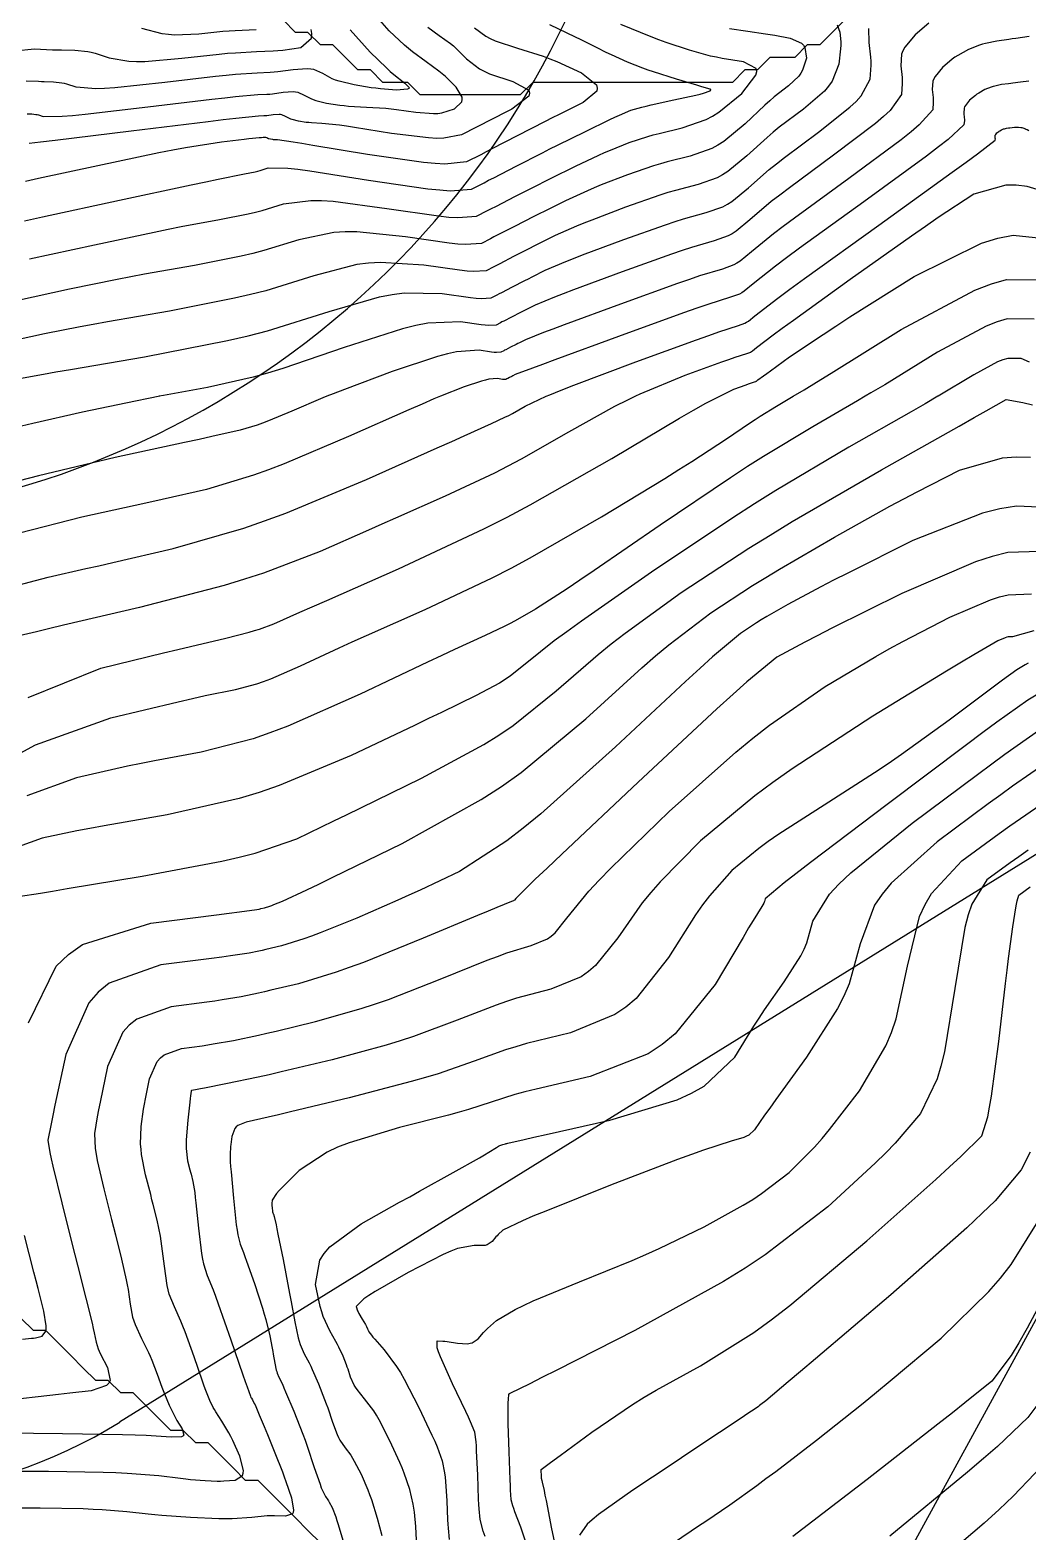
# Model space of a CAD drawing. Header units: metres. Extents: x 837117 to 838479, y 1189012 to 1191015.
# Drawn here: x 838101.6 to 838181.6, y 1189909.1 to 1190029.3 of the extents above; entities that cross this region are included whole.
import ezdxf

# ---------------------------------------------------------------- set-up
doc = ezdxf.new("R2010")
doc.units = ezdxf.units.M
doc.header["$LTSCALE"] = 0.3
for name, color, linetype in [('CORREDORVIA', 70, 'Continuous'), ('COTAS 10', 1, 'Continuous'), ('COTAS INT', 252, 'Continuous'), ('DRENAJE', 5, 'Continuous'), ('VIA1', 50, 'Continuous'), ('VIA2', 121, 'Continuous')]:
    doc.layers.add(name, color=color, linetype=linetype)

msp = doc.modelspace()

# ---------------------------------------------------------------- linework, layer by layer
at = {"layer": 'CORREDORVIA'}
msp.add_lwpolyline([(837910.68, 1191000.96), (838157.03, 1190996.19), (838237.17, 1190821.34), (838237, 1190602.88), (838240.03, 1190437.2), (838223.54, 1190366.27), (838212.2, 1190288.92), (838221.4, 1189997.88), (837954.54, 1189509.17), (837751.16, 1189231.38), (837593.19, 1189234.4), (837744.49, 1189686.61), (837750.28, 1189933.97), (837723.62, 1190051.52), (837726.09, 1190134.48), (837885.38, 1190229.43), (837983.18, 1190344.12), (837817.55, 1190502.19), (837798.03, 1190660.17), (837963.57, 1190795.98)], close=True, dxfattribs=at)
at = {"layer": 'COTAS 10'}
for points in [[(838127.28, 1190029.34), (838128.88, 1190027.55), (838130.18, 1190026.3), (838130.49, 1190026.01), (838130.79, 1190025.76), (838131.67, 1190025.09), (838132.03, 1190024.71), (838131.99, 1190024.64), (838131.88, 1190024.59), (838131, 1190024.53), (838129.7, 1190024.62), (838129.33, 1190024.67), (838128.96, 1190024.71), (838127.61, 1190024.94), (838126.4, 1190025.24), (838126.11, 1190025.33), (838125.85, 1190025.43), (838125.1, 1190025.85), (838124.37, 1190026.17), (838124.12, 1190026.21), (838123.85, 1190026.24), (838122.72, 1190026.16), (838121.5, 1190025.99), (838121.19, 1190025.96), (838120.88, 1190025.93), (838119.84, 1190025.88), (838118.1, 1190025.76), (838117.36, 1190025.69), (838116.5, 1190025.6), (838112.45, 1190025.13), (838108.44, 1190024.71), (838107.6, 1190024.66), (838106.9, 1190024.63), (838105.33, 1190024.76), (838104.58, 1190025.01), (838104.39, 1190025.05), (838104.19, 1190025.09), (838103.51, 1190025.16), (838102.78, 1190025.18), (838102.55, 1190025.19), (838102.31, 1190025.2), (838101.34, 1190025.24)], [(838101.6, 1190011.01), (838106.81, 1190012.14), (838111.58, 1190013.15), (838112.71, 1190013.38), (838113.75, 1190013.59), (838116.81, 1190014.16), (838119.12, 1190014.61), (838119.69, 1190014.74), (838120.23, 1190014.88), (838121.94, 1190015.41), (838124.14, 1190015.69), (838124.98, 1190015.68), (838125.93, 1190015.62), (838130.22, 1190015.05), (838134.35, 1190014.45), (838135.19, 1190014.36), (838135.9, 1190014.31), (838137.39, 1190014.42), (838138.27, 1190014.87), (838138.59, 1190015.03), (838138.94, 1190015.21), (838140.51, 1190016.02), (838142.33, 1190016.95), (838142.85, 1190017.21), (838143.38, 1190017.48), (838145.32, 1190018.44), (838147.19, 1190019.32), (838147.66, 1190019.53), (838148.12, 1190019.72), (838149.62, 1190020.32), (838151.11, 1190020.81), (838151.56, 1190020.93), (838152.03, 1190021.06), (838153.86, 1190021.49), (838155.78, 1190022.16), (838156.3, 1190022.44), (838156.81, 1190022.76), (838158.65, 1190024.25), (838159.77, 1190025.72), (838159.84, 1190026.01), (838159.8, 1190026.26), (838158.78, 1190026.78), (838157.08, 1190027.05), (838156.61, 1190027.15), (838156.14, 1190027.25), (838154.45, 1190027.71), (838152.58, 1190028.33), (838152, 1190028.55), (838151.39, 1190028.78), (838148.97, 1190029.78)], [(838181.66, 1190028.81), (838180.58, 1190028.66), (838180.3, 1190028.62), (838180.02, 1190028.58), (838179.07, 1190028.45), (838178.17, 1190028.26), (838177.92, 1190028.19), (838177.67, 1190028.12), (838176.79, 1190027.77), (838175.94, 1190027.3), (838175.71, 1190027.15), (838175.49, 1190026.99), (838174.71, 1190026.33), (838174.12, 1190025.62), (838174.02, 1190025.43), (838173.94, 1190025.24), (838173.89, 1190024.57), (838173.97, 1190023.92), (838173.98, 1190023.74), (838173.98, 1190023.57), (838173.94, 1190022.95), (838172.86, 1190021.74), (838172.2, 1190021.19), (838171.4, 1190020.54), (838167.21, 1190017.44), (838162.86, 1190014.28), (838161.96, 1190013.6), (838161.18, 1190013.01), (838159.43, 1190011.57), (838158.52, 1190010.82), (838158.26, 1190010.66), (838158.01, 1190010.52), (838157.09, 1190010.19), (838155.27, 1190009.64), (838154.46, 1190009.36), (838153.5, 1190009.03), (838148.92, 1190007.38), (838144.42, 1190005.73), (838143.52, 1190005.39), (838142.77, 1190005.11), (838141.31, 1190004.52), (838140.83, 1190004.29), (838140.7, 1190004.22), (838140.57, 1190004.16), (838140.12, 1190003.93), (838139.74, 1190003.73), (838139.65, 1190003.69), (838139.58, 1190003.65), (838139.36, 1190003.54), (838138.99, 1190003.51), (838138.82, 1190003.52), (838138.61, 1190003.54), (838137.6, 1190003.69), (838135.79, 1190003.55), (838135.08, 1190003.39), (838134.28, 1190003.18), (838130.64, 1190001.98), (838126.83, 1190000.55), (838125.93, 1190000.2), (838125.42, 1190000), (838125.09, 1189999.87), (838122.61, 1189998.82), (838120.73, 1189998.03), (838120.27, 1189997.85), (838119.83, 1189997.69), (838118.46, 1189997.28), (838116.19, 1189996.77), (838115.19, 1189996.55), (838114.02, 1189996.3), (838108.46, 1189995.09), (838102.31, 1189993.64), (838100.77, 1189993.23)], [(838100.55, 1189971.26), (838102.09, 1189972.09), (838108.11, 1189974.26), (838113.5, 1189975.54), (838114.66, 1189975.8), (838115.67, 1189976.03), (838118.11, 1189976.53), (838119.81, 1189976.97), (838120.35, 1189977.16), (838120.93, 1189977.38), (838123.3, 1189978.42), (838126.41, 1189979.87), (838127.45, 1189980.34), (838128.58, 1189980.84), (838133.3, 1189982.93), (838138.66, 1189985.47), (838140.18, 1189986.25), (838141.71, 1189987.07), (838147.41, 1189990.34), (838152.47, 1189993.43), (838153.61, 1189994.14), (838154.64, 1189994.79), (838157.41, 1189996.6), (838159.26, 1189997.86), (838159.71, 1189998.15), (838160.13, 1189998.42), (838161.42, 1189999.2), (838162.76, 1190000), (838163.63, 1190000.52), (838164.63, 1190001.13), (838165.8, 1190001.85), (838171.42, 1190005.34), (838177.3, 1190008.5), (838178.64, 1190009.01), (838179.84, 1190009.36), (838183.12, 1190009.34)], [(838184.9, 1189991.01), (838180.64, 1189991.2), (838179.31, 1189990.98), (838177.91, 1189990.64), (838172.33, 1189988.44), (838167.14, 1189985.85), (838165.99, 1189985.27), (838164.97, 1189984.75), (838162.33, 1189983.34), (838160.64, 1189982.36), (838160.21, 1189982.1), (838159.81, 1189981.85), (838158.53, 1189981.01), (838156.3, 1189979.14), (838155.3, 1189978.24), (838154.13, 1189977.17), (838148.53, 1189971.94), (838142.55, 1189966.56), (838141.14, 1189965.41), (838139.84, 1189964.39), (838136.03, 1189961.94), (838132.88, 1189960.44), (838131.99, 1189960.04), (838131.1, 1189959.64), (838127.82, 1189958.22), (838124.87, 1189957.03), (838124.18, 1189956.77), (838123.56, 1189956.55), (838121.78, 1189956), (838120.54, 1189955.7), (838120.24, 1189955.63), (838119.97, 1189955.57), (838119.18, 1189955.41), (838117.71, 1189955.19), (838117.01, 1189955.09), (838116.18, 1189954.98), (838112.13, 1189954.46), (838107.99, 1189952.99), (838107.11, 1189952.28), (838106.34, 1189951.44), (838104.52, 1189947.3), (838103.64, 1189943.22), (838103.47, 1189942.4), (838103.33, 1189941.73), (838103.08, 1189940.44), (838103.22, 1189939.44), (838103.33, 1189938.94), (838103.46, 1189938.34), (838104.18, 1189935.41), (838105.03, 1189932.08), (838105.24, 1189931.24), (838105.45, 1189930.43), (838106.11, 1189927.78), (838106.61, 1189925.76), (838106.7, 1189925.34), (838106.78, 1189924.99), (838106.93, 1189924.25), (838107.09, 1189923.73), (838107.18, 1189923.53), (838107.28, 1189923.29), (838107.84, 1189922.22), (838108.05, 1189921.17), (838107.95, 1189920.96), (838107.77, 1189920.77), (838106.53, 1189920.36), (838104.84, 1189920.16), (838104.38, 1189920.11), (838103.92, 1189920.06), (838102.29, 1189919.87), (838100.89, 1189919.72)], [(838183.07, 1189976.58), (838181.54, 1189975.67), (838179.08, 1189973.9), (838177.96, 1189973.07), (838176.64, 1189972.09), (838170.28, 1189967.32), (838164.15, 1189962.67), (838162.98, 1189961.77), (838162.04, 1189961.03), (838160.53, 1189959.75), (838160.47, 1189959.54), (838160.45, 1189959.48), (838160.41, 1189959.41), (838160.25, 1189959.15), (838159.56, 1189958.03), (838159.19, 1189957.42), (838158.75, 1189956.67), (838156.51, 1189952.89), (838153.32, 1189948.95), (838152.27, 1189948.09), (838151.15, 1189947.35), (838146.51, 1189945.53), (838142.19, 1189944.52), (838141.27, 1189944.29), (838140.47, 1189944.08), (838138.56, 1189943.48), (838136.75, 1189942.88), (838136.01, 1189942.67), (838135.16, 1189942.44), (838131.23, 1189941.44), (838127.19, 1189940.22), (838126.27, 1189939.86), (838125.45, 1189939.48), (838123.2, 1189937.99), (838121.85, 1189936.67), (838121.59, 1189936.39), (838121.38, 1189936.16), (838121.04, 1189935.63), (838121.02, 1189935.36), (838121.02, 1189935.29), (838121.02, 1189935.22), (838121.04, 1189934.97), (838121.06, 1189934.76), (838121.06, 1189934.72), (838121.07, 1189934.69), (838121.08, 1189934.62), (838121.11, 1189934.55), (838121.12, 1189934.52), (838121.13, 1189934.49), (838121.19, 1189934.31), (838121.35, 1189933.66), (838121.42, 1189933.32), (838121.5, 1189932.91), (838121.91, 1189930.86), (838122.35, 1189928.57), (838122.46, 1189928.02), (838122.56, 1189927.49), (838122.85, 1189925.87), (838123.11, 1189924.61), (838123.2, 1189924.32), (838123.28, 1189924.06), (838123.61, 1189923.31), (838124, 1189922.59), (838124.12, 1189922.34), (838124.24, 1189922.07), (838124.74, 1189920.92), (838125.23, 1189919.66), (838125.35, 1189919.32), (838125.48, 1189918.99), (838125.87, 1189917.84), (838126.24, 1189916.85), (838126.34, 1189916.62), (838126.46, 1189916.41), (838126.87, 1189915.8), (838127.33, 1189915.19), (838127.47, 1189914.97), (838127.61, 1189914.73), (838128.15, 1189913.68), (838128.7, 1189912.42), (838128.84, 1189912.04), (838128.98, 1189911.65), (838129.45, 1189910.15), (838129.82, 1189908.77)], [(838143.98, 1189906.72), (838143.43, 1189909.3), (838143, 1189911.57), (838142.91, 1189912.01), (838142.84, 1189912.38), (838142.69, 1189913.04), (838142.65, 1189913.17), (838142.64, 1189913.19), (838142.63, 1189913.22), (838142.62, 1189913.26), (838142.61, 1189913.34), (838142.61, 1189913.37), (838142.61, 1189913.42), (838142.6, 1189913.64), (838142.59, 1189913.87), (838142.59, 1189913.92), (838142.59, 1189913.96), (838142.59, 1189914.04), (838143.22, 1189914.53), (838143.61, 1189914.82), (838144.09, 1189915.18), (838146.64, 1189917.05), (838149.9, 1189919.27), (838150.83, 1189919.85), (838151.78, 1189920.42), (838155.34, 1189922.36), (838159.6, 1189925.02), (838161, 1189926.04), (838162.49, 1189927.19), (838168.65, 1189932.36), (838174.18, 1189937.29), (838175.28, 1189938.28), (838176.18, 1189939.12), (838177.87, 1189940.78), (838178.35, 1189942.31), (838178.49, 1189943.06), (838178.64, 1189943.95), (838179.22, 1189948.34), (838179.76, 1189952.98), (838179.89, 1189954.03), (838180.01, 1189954.97), (838180.34, 1189957.51), (838180.58, 1189959.04), (838180.64, 1189959.34), (838180.69, 1189959.59), (838180.82, 1189960.06), (838181.73, 1189960.72)], [(838183.85, 1189915.56), (838180.37, 1189911.92), (838179.25, 1189910.84), (838178.05, 1189909.75), (838173.15, 1189905.56)]]:
    msp.add_lwpolyline(points, dxfattribs=at)
at = {"layer": 'COTAS INT'}
for points in [[(838101.41, 1190022.62), (838101.78, 1190022.61), (838102.12, 1190022.58), (838102.22, 1190022.56), (838102.32, 1190022.53), (838102.7, 1190022.41), (838104.22, 1190022.44), (838105.05, 1190022.5), (838106.05, 1190022.6), (838111.09, 1190023.18), (838116.21, 1190023.79), (838117.24, 1190023.91), (838118.11, 1190024), (838119.88, 1190024.16), (838120.62, 1190024.19), (838120.84, 1190024.21), (838121.06, 1190024.23), (838121.92, 1190024.35), (838122.72, 1190024.4), (838122.91, 1190024.39), (838123.09, 1190024.36), (838123.6, 1190024.13), (838124.13, 1190023.84), (838124.32, 1190023.77), (838124.52, 1190023.7), (838125.38, 1190023.49), (838126.46, 1190023.32), (838126.8, 1190023.29), (838127.16, 1190023.25), (838128.6, 1190023.17), (838130.15, 1190023.07), (838130.57, 1190023.03), (838131, 1190022.98), (838132.54, 1190022.76), (838133.95, 1190022.65), (838134.29, 1190022.66), (838134.62, 1190022.7), (838135.65, 1190023.03), (838136.22, 1190023.58), (838136.26, 1190023.76), (838136.25, 1190023.96), (838135.78, 1190024.76), (838134.92, 1190025.61), (838134.66, 1190025.84), (838134.39, 1190026.05), (838133.37, 1190026.79), (838132.26, 1190027.59), (838131.94, 1190027.85), (838131.62, 1190028.13), (838130.41, 1190029.26), (838128.91, 1190030.97)], [(838166.28, 1190029.75), (838166.51, 1190029.17), (838166.57, 1190028.38), (838166.57, 1190028.11), (838166.55, 1190027.82), (838166.43, 1190026.61), (838165.87, 1190025.23), (838165.59, 1190024.84), (838165.26, 1190024.45), (838163.58, 1190023.01), (838161.65, 1190021.55), (838161.15, 1190021.15), (838160.67, 1190020.74), (838159.05, 1190019.27), (838157.53, 1190018.01), (838157.1, 1190017.75), (838156.68, 1190017.51), (838155.15, 1190016.97), (838153.33, 1190016.49), (838152.72, 1190016.31), (838152.07, 1190016.1), (838149.34, 1190015.15), (838146.64, 1190014.12), (838146, 1190013.87), (838145.42, 1190013.63), (838143.71, 1190012.87), (838142.36, 1190012.2), (838141.99, 1190012.02), (838141.63, 1190011.83), (838140.35, 1190011.19), (838139.26, 1190010.62), (838139.01, 1190010.49), (838138.79, 1190010.38), (838138.18, 1190010.06), (838137.14, 1190009.99), (838136.64, 1190010.02), (838136.05, 1190010.09), (838133.18, 1190010.51), (838129.71, 1190010.73), (838128.76, 1190010.67), (838127.81, 1190010.55), (838124.37, 1190009.66), (838120.52, 1190008.46), (838119.29, 1190008.15), (838118.01, 1190007.85), (838112.8, 1190006.83), (838107.84, 1190005.97), (838106.7, 1190005.76), (838105.67, 1190005.57), (838102.8, 1190005), (838099.53, 1190004.28)], [(838100.43, 1190027.67), (838102, 1190027.83), (838103.45, 1190027.76), (838103.81, 1190027.75), (838104.15, 1190027.74), (838105.24, 1190027.71), (838106.26, 1190027.61), (838106.55, 1190027.55), (838106.85, 1190027.48), (838107.97, 1190027.11), (838109.56, 1190026.83), (838110.16, 1190026.81), (838110.83, 1190026.82), (838113.8, 1190027.07), (838116.79, 1190027.41), (838117.47, 1190027.47), (838118.09, 1190027.52), (838119.79, 1190027.61), (838121.11, 1190027.67), (838121.49, 1190027.7), (838121.88, 1190027.73), (838123.32, 1190027.93), (838124.18, 1190028.68), (838124.2, 1190029.07), (838124.15, 1190029.37)], [(838157.67, 1190029.47), (838159.13, 1190029.24), (838160.55, 1190029.04), (838160.92, 1190028.98), (838161.28, 1190028.92), (838162.51, 1190028.68), (838163.42, 1190028.28), (838163.58, 1190028.12), (838163.7, 1190027.93), (838163.82, 1190027.07), (838163.51, 1190026.12), (838163.37, 1190025.87), (838163.2, 1190025.64), (838162.38, 1190024.87), (838161.25, 1190023.98), (838160.88, 1190023.66), (838160.5, 1190023.32), (838158.92, 1190021.83), (838157.2, 1190020.41), (838156.72, 1190020.11), (838156.24, 1190019.85), (838154.51, 1190019.23), (838152.68, 1190018.78), (838152.14, 1190018.62), (838151.58, 1190018.45), (838149.48, 1190017.73), (838147.38, 1190016.93), (838146.83, 1190016.7), (838146.3, 1190016.47), (838144.52, 1190015.65), (838142.87, 1190014.84), (838142.42, 1190014.61), (838141.98, 1190014.39), (838140.43, 1190013.6), (838139.1, 1190012.92), (838138.8, 1190012.76), (838138.53, 1190012.62), (838137.79, 1190012.24), (838136.52, 1190012.15), (838135.91, 1190012.19), (838135.2, 1190012.27), (838131.7, 1190012.78), (838127.82, 1190013.17), (838126.87, 1190013.17), (838125.97, 1190013.12), (838123.16, 1190012.53), (838120.37, 1190011.67), (838119.49, 1190011.45), (838118.56, 1190011.23), (838114.81, 1190010.49), (838110.8, 1190009.78), (838109.71, 1190009.57), (838108.63, 1190009.36), (838104.81, 1190008.57), (838100.55, 1190007.64)], [(838100.8, 1190001.43), (838102.72, 1190001.78), (838103.7, 1190001.95), (838104.88, 1190002.16), (838110.8, 1190003.17), (838117.45, 1190004.47), (838119.1, 1190004.85), (838120.66, 1190005.25), (838125.59, 1190006.78), (838129.64, 1190007.97), (838130.65, 1190008.16), (838131.61, 1190008.29), (838134.65, 1190008.24), (838136.91, 1190007.91), (838137.37, 1190007.86), (838137.76, 1190007.83), (838138.57, 1190007.89), (838139.05, 1190008.13), (838139.23, 1190008.23), (838139.42, 1190008.32), (838140.28, 1190008.77), (838141.28, 1190009.28), (838141.56, 1190009.42), (838141.85, 1190009.56), (838142.91, 1190010.09), (838144.54, 1190010.79), (838145.18, 1190011.04), (838145.9, 1190011.33), (838149.2, 1190012.56), (838152.54, 1190013.74), (838153.3, 1190013.99), (838153.97, 1190014.21), (838155.8, 1190014.71), (838157.12, 1190015.18), (838157.49, 1190015.38), (838157.86, 1190015.61), (838159.17, 1190016.7), (838160.84, 1190018.16), (838161.42, 1190018.63), (838162.06, 1190019.13), (838164.79, 1190021.16), (838167.31, 1190023.15), (838167.8, 1190023.62), (838168.2, 1190024.07), (838168.93, 1190025.39), (838169.01, 1190026.51), (838169.01, 1190026.83), (838168.99, 1190027.15), (838168.84, 1190028.34), (838168.83, 1190029.47)], [(838101.21, 1190014.06), (838102.65, 1190014.37), (838108.81, 1190015.71), (838114.54, 1190016.94), (838115.71, 1190017.19), (838116.71, 1190017.4), (838118.81, 1190017.82), (838119.67, 1190017.99), (838119.88, 1190018.04), (838120.08, 1190018.09), (838120.72, 1190018.29), (838122.3, 1190018.27), (838123.09, 1190018.18), (838124.04, 1190018.06), (838128.75, 1190017.32), (838133.49, 1190016.63), (838134.46, 1190016.53), (838135.28, 1190016.47), (838137, 1190016.59), (838138.01, 1190017.11), (838138.37, 1190017.3), (838138.78, 1190017.51), (838140.58, 1190018.44), (838142.68, 1190019.51), (838143.28, 1190019.81), (838143.89, 1190020.11), (838146.12, 1190021.22), (838148.07, 1190022.16), (838148.49, 1190022.35), (838148.86, 1190022.52), (838149.76, 1190022.91), (838150.63, 1190023.16), (838150.98, 1190023.25), (838151.38, 1190023.34), (838153.21, 1190023.75), (838154.96, 1190024.13), (838155.31, 1190024.21), (838155.59, 1190024.28), (838156.1, 1190024.46), (838156.16, 1190024.55), (838156.17, 1190024.56), (838156.17, 1190024.58), (838156.1, 1190024.61), (838155.63, 1190024.74), (838155.36, 1190024.82), (838155.04, 1190024.91), (838153.41, 1190025.4), (838151.58, 1190025.98), (838151.15, 1190026.13), (838150.73, 1190026.27), (838149.49, 1190026.75), (838148.21, 1190027.34), (838147.78, 1190027.54), (838147.51, 1190027.68), (838147.32, 1190027.77), (838145.73, 1190028.57), (838145.34, 1190028.76), (838143.27, 1190029.74)], [(838137.23, 1190029.5), (838138.15, 1190028.83), (838138.5, 1190028.65), (838138.9, 1190028.48), (838140.69, 1190027.89), (838142.73, 1190027.25), (838143.28, 1190027.04), (838143.84, 1190026.82), (838145.8, 1190025.92), (838147, 1190024.95), (838147.07, 1190024.69), (838147.03, 1190024.43), (838145.95, 1190023.53), (838144.03, 1190022.58), (838143.47, 1190022.29), (838142.89, 1190022), (838140.66, 1190020.86), (838138.62, 1190019.81), (838138.16, 1190019.57), (838137.74, 1190019.35), (838136.61, 1190018.77), (838134.87, 1190018.59), (838134.08, 1190018.64), (838133.15, 1190018.72), (838128.66, 1190019.36), (838124.28, 1190020.09), (838123.42, 1190020.24), (838122.71, 1190020.35), (838121.45, 1190020.53), (838121.2, 1190020.55), (838121.15, 1190020.55), (838121.09, 1190020.56), (838120.91, 1190020.59), (838120.76, 1190020.62), (838120.73, 1190020.63), (838120.7, 1190020.65), (838120.61, 1190020.7), (838120.52, 1190020.73), (838120.49, 1190020.74), (838120.46, 1190020.74), (838120.32, 1190020.73), (838120.18, 1190020.71), (838120.14, 1190020.71), (838120.1, 1190020.71), (838119.98, 1190020.7), (838119.45, 1190020.65), (838119.16, 1190020.61), (838118.8, 1190020.57), (838116.98, 1190020.35), (838114.1, 1190019.9), (838113.08, 1190019.71), (838111.95, 1190019.49), (838107.07, 1190018.47), (838102.31, 1190017.44), (838101.27, 1190017.21)], [(838133.49, 1190029.57), (838134.42, 1190028.89), (838135.31, 1190028.25), (838135.55, 1190028.06), (838135.78, 1190027.85), (838136.59, 1190027.04), (838137.63, 1190026.23), (838138.02, 1190026.03), (838138.44, 1190025.83), (838140.31, 1190025.2), (838141.6, 1190024.51), (838141.65, 1190024.28), (838141.58, 1190024.04), (838140.23, 1190023.01), (838138.27, 1190022.01), (838137.82, 1190021.77), (838137.4, 1190021.56), (838136.21, 1190020.94), (838134.78, 1190020.67), (838134.21, 1190020.66), (838133.56, 1190020.69), (838130.6, 1190021.06), (838127.64, 1190021.54), (838127, 1190021.63), (838126.43, 1190021.71), (838125.02, 1190021.85), (838124.18, 1190021.9), (838123.97, 1190021.92), (838123.77, 1190021.94), (838123.14, 1190022.04), (838122.64, 1190022.16), (838122.52, 1190022.2), (838122.41, 1190022.24), (838122.1, 1190022.41), (838121.8, 1190022.54), (838121.7, 1190022.56), (838121.59, 1190022.57), (838121.12, 1190022.54), (838120.62, 1190022.47), (838120.49, 1190022.46), (838120.36, 1190022.45), (838119.93, 1190022.43), (838118.12, 1190022.24), (838117.12, 1190022.13), (838115.91, 1190021.99), (838109.74, 1190021.24), (838103.65, 1190020.49), (838102.49, 1190020.35), (838101.56, 1190020.24)], [(838119.74, 1190029.34), (838118.08, 1190029.28), (838117.59, 1190029.25), (838117.08, 1190029.21), (838115.15, 1190029.01), (838113.22, 1190028.93), (838112.72, 1190028.97), (838112.23, 1190029.03), (838110.6, 1190029.46)], [(838173.62, 1190029.88), (838172.52, 1190028.95), (838171.69, 1190027.95), (838171.55, 1190027.68), (838171.44, 1190027.41), (838171.37, 1190026.46), (838171.48, 1190025.53), (838171.49, 1190025.29), (838171.5, 1190025.04), (838171.43, 1190024.17), (838170.53, 1190022.9), (838170, 1190022.41), (838169.35, 1190021.84), (838166, 1190019.3), (838162.46, 1190016.71), (838161.69, 1190016.12), (838161.01, 1190015.59), (838159.3, 1190014.14), (838158.19, 1190013.22), (838157.88, 1190013.02), (838157.56, 1190012.85), (838156.44, 1190012.45), (838154.63, 1190011.93), (838153.88, 1190011.68), (838153.02, 1190011.39), (838149.06, 1190009.97), (838145.16, 1190008.53), (838144.35, 1190008.22), (838143.65, 1190007.95), (838142.11, 1190007.3), (838141.34, 1190006.93), (838141.13, 1190006.82), (838140.92, 1190006.72), (838140.2, 1190006.35), (838139.58, 1190006.03), (838139.44, 1190005.96), (838139.31, 1190005.89), (838138.97, 1190005.71), (838138.38, 1190005.67), (838138.09, 1190005.69), (838137.76, 1190005.72), (838136.13, 1190005.96), (838133.5, 1190005.85), (838132.54, 1190005.66), (838131.48, 1190005.4), (838126.81, 1190003.9), (838121.88, 1190002.23), (838120.67, 1190001.86), (838119.51, 1190001.53), (838115.85, 1190000.71), (838112.34, 1190000.07), (838111.99, 1190000)], [(838181.64, 1190025.24), (838180.97, 1190025.17), (838180.34, 1190025.08), (838180.18, 1190025.06), (838180.01, 1190025.03), (838179.45, 1190024.96), (838178.92, 1190024.85), (838178.78, 1190024.81), (838178.63, 1190024.76), (838178.12, 1190024.56), (838177.62, 1190024.28), (838177.48, 1190024.2), (838177.35, 1190024.1), (838176.89, 1190023.72), (838176.55, 1190023.3), (838176.49, 1190023.19), (838176.45, 1190023.08), (838176.42, 1190022.68), (838176.46, 1190022.3), (838176.47, 1190022.2), (838176.47, 1190022.09), (838176.44, 1190021.73), (838175.18, 1190020.57), (838174.41, 1190019.97), (838173.44, 1190019.24), (838168.42, 1190015.58), (838163.27, 1190011.86), (838162.22, 1190011.09), (838161.35, 1190010.43), (838159.56, 1190009), (838158.84, 1190008.42), (838158.65, 1190008.29), (838158.45, 1190008.19), (838157.73, 1190007.93), (838155.92, 1190007.36), (838155.04, 1190007.05), (838153.98, 1190006.68), (838148.78, 1190004.8), (838143.68, 1190002.93), (838142.69, 1190002.56), (838141.89, 1190002.26), (838140.5, 1190001.74), (838140.32, 1190001.65), (838140.22, 1190001.6), (838140.05, 1190001.51), (838139.9, 1190001.44), (838139.87, 1190001.42), (838139.84, 1190001.4), (838139.75, 1190001.36), (838139.61, 1190001.35), (838139.55, 1190001.35), (838139.47, 1190001.36), (838139.08, 1190001.42), (838138.38, 1190001.37), (838138.11, 1190001.3), (838137.8, 1190001.22), (838136.4, 1190000.76), (838134.52, 1190000), (838133.99, 1189999.79), (838133.05, 1189999.38), (838131.99, 1189998.92), (838127.16, 1189996.78), (838122, 1189994.59), (838120.73, 1189994.11), (838119.54, 1189993.68), (838115.78, 1189992.55), (838112.23, 1189991.73), (838111.17, 1189991.49), (838110.06, 1189991.25), (838105.78, 1189990.31), (838100.8, 1189989.03)], [(838100.15, 1189984.73), (838103.1, 1189985.53), (838106.1, 1189986.2), (838107.15, 1189986.43), (838108.27, 1189986.7), (838113.1, 1189987.82), (838118.76, 1189989.45), (838120.43, 1189990.02), (838122.13, 1189990.64), (838128.6, 1189993.33), (838134.24, 1189995.87), (838135.41, 1189996.39), (838136.41, 1189996.84), (838138.6, 1189997.82), (838139.68, 1189998.32), (838139.98, 1189998.47), (838140.27, 1189998.63), (838141.3, 1189999.22), (838142.99, 1190000), (838143.28, 1190000.13), (838144.17, 1190000.5), (838145.2, 1190000.9), (838150.16, 1190002.77), (838155.03, 1190004.53), (838156, 1190004.88), (838156.81, 1190005.16), (838158.38, 1190005.67), (838158.89, 1190005.85), (838159.03, 1190005.93), (838159.17, 1190006.02), (838159.68, 1190006.44), (838161.52, 1190007.86), (838162.49, 1190008.58), (838163.67, 1190009.44), (838169.63, 1190013.72), (838175.49, 1190017.94), (838176.61, 1190018.75), (838177.51, 1190019.41), (838178.95, 1190020.51), (838178.96, 1190020.62), (838178.95, 1190020.65), (838178.95, 1190020.68), (838178.94, 1190020.79), (838178.95, 1190020.91), (838178.96, 1190020.94), (838178.98, 1190020.98), (838179.08, 1190021.1), (838179.22, 1190021.21), (838179.26, 1190021.24), (838179.3, 1190021.27), (838179.44, 1190021.35), (838179.6, 1190021.41), (838179.64, 1190021.42), (838179.68, 1190021.43), (838179.84, 1190021.47), (838180, 1190021.49), (838180.1, 1190021.5), (838180.29, 1190021.53), (838180.48, 1190021.55), (838180.54, 1190021.55), (838180.59, 1190021.55), (838180.8, 1190021.55), (838180.99, 1190021.54), (838181.04, 1190021.53), (838181.08, 1190021.52), (838181.22, 1190021.48), (838181.34, 1190021.43), (838181.37, 1190021.42), (838181.4, 1190021.4), (838181.49, 1190021.36), (838181.62, 1190021.29)], [(838185.23, 1190015.67), (838181.51, 1190016.81), (838180.61, 1190016.91), (838179.78, 1190016.92), (838177.22, 1190016.18), (838174.38, 1190014.31), (838173.36, 1190013.61), (838172.24, 1190012.83), (838167.32, 1190009.35), (838162.78, 1190006.08), (838161.88, 1190005.43), (838161.15, 1190004.9), (838159.81, 1190003.87), (838159.5, 1190003.62), (838159.42, 1190003.57), (838159.33, 1190003.52), (838159.03, 1190003.41), (838158.08, 1190003.1), (838157.59, 1190002.93), (838157.01, 1190002.73), (838154.08, 1190001.66), (838150.48, 1190000.18), (838150.12, 1190000), (838149.48, 1189999.7), (838148.46, 1189999.19), (838144.77, 1189997.12), (838140.98, 1189994.96), (838139.91, 1189994.4), (838138.83, 1189993.85), (838134.88, 1189992), (838130.91, 1189990.25), (838129.82, 1189989.77), (838128.74, 1189989.29), (838124.88, 1189987.56), (838120.34, 1189985.83), (838118.82, 1189985.35), (838117.2, 1189984.86), (838110.42, 1189983.1), (838104.32, 1189981.66), (838103.12, 1189981.38), (838102.15, 1189981.15), (838100.42, 1189980.74)], [(838101.49, 1189975.87), (838107.32, 1189978.24), (838112.34, 1189979.45), (838113.47, 1189979.72), (838114.5, 1189979.97), (838117.32, 1189980.64), (838119.18, 1189981.11), (838119.62, 1189981.24), (838120.02, 1189981.36), (838121.16, 1189981.79), (838123.24, 1189982.71), (838124.23, 1189983.15), (838125.41, 1189983.66), (838131.16, 1189986.18), (838137.99, 1189989.38), (838139.85, 1189990.33), (838141.69, 1189991.3), (838148.23, 1189995.03), (838153.65, 1189998.25), (838154.79, 1189998.9), (838155.77, 1189999.45), (838156.88, 1190000), (838158, 1190000.56), (838158.99, 1190000.92), (838159.19, 1190000.99), (838159.35, 1190001.05), (838159.67, 1190001.15), (838159.78, 1190001.19), (838159.8, 1190001.21), (838159.83, 1190001.22), (838159.94, 1190001.31), (838160.39, 1190001.65), (838160.64, 1190001.83), (838160.94, 1190002.05), (838162.47, 1190003.16), (838165.15, 1190004.96), (838166.17, 1190005.63), (838167.31, 1190006.36), (838172.44, 1190009.59), (838177.84, 1190012.27), (838179.15, 1190012.67), (838180.39, 1190012.91), (838184.18, 1190012.51)], [(838182.06, 1190006.18), (838179.89, 1190006.2), (838179.1, 1190005.96), (838178.22, 1190005.62), (838174.33, 1190003.53), (838170.09, 1190000.93), (838168.99, 1190000.27), (838168.53, 1190000), (838167.92, 1189999.64), (838164.33, 1189997.56), (838160.39, 1189995.19), (838159.11, 1189994.37), (838157.74, 1189993.48), (838152.12, 1189989.68), (838146.83, 1189986.05), (838145.68, 1189985.27), (838144.66, 1189984.59), (838142.12, 1189982.95), (838140.49, 1189982.02), (838140.05, 1189981.79), (838139.62, 1189981.56), (838138.09, 1189980.84), (838135.64, 1189979.72), (838134.63, 1189979.24), (838133.47, 1189978.7), (838128.09, 1189976.14), (838122.28, 1189973.59), (838120.86, 1189973.05), (838119.52, 1189972.58), (838115.36, 1189971.5), (838111.62, 1189970.82), (838110.55, 1189970.6), (838109.45, 1189970.37), (838105.36, 1189969.44), (838101.39, 1189968)], [(838181.7, 1190002.74), (838181.01, 1190003.02), (838179.95, 1190003.03), (838179.56, 1190002.91), (838179.13, 1190002.75), (838177.23, 1190001.73), (838174.37, 1190000.01), (838174.35, 1190000), (838173.34, 1189999.41), (838172.2, 1189998.76), (838167.23, 1189995.93), (838161.36, 1189992.45), (838159.66, 1189991.39), (838157.93, 1189990.28), (838151.42, 1189985.93), (838145.8, 1189981.99), (838144.63, 1189981.15), (838143.63, 1189980.41), (838141.42, 1189978.66), (838140.12, 1189977.61), (838139.7, 1189977.33), (838139.25, 1189977.04), (838137.37, 1189976.03), (838134.59, 1189974.68), (838133.56, 1189974.19), (838132.42, 1189973.64), (838127.37, 1189971.23), (838121.6, 1189968.82), (838120, 1189968.28), (838118.4, 1189967.79), (838112.62, 1189966.47), (838107.57, 1189965.6), (838106.43, 1189965.39), (838105.4, 1189965.2), (838102.62, 1189964.61), (838100.68, 1189963.91)], [(838100.68, 1189959.93), (838102.47, 1189960.21), (838103.44, 1189960.37), (838104.62, 1189960.57), (838110.62, 1189961.57), (838116.99, 1189962.77), (838118.4, 1189963.1), (838119.67, 1189963.42), (838123, 1189964.56), (838125.96, 1189965.99), (838127, 1189966.49), (838128.13, 1189967.04), (838133, 1189969.41), (838137.99, 1189972.12), (838139.2, 1189972.87), (838140.33, 1189973.64), (838143.79, 1189976.42), (838147.13, 1189979.33), (838148.19, 1189980.18), (838149.3, 1189981.04), (838153.79, 1189984.29), (838159.21, 1189987.84), (838160.91, 1189988.89), (838162.69, 1189989.97), (838169.83, 1189994.12), (838176.05, 1189997.62), (838177.25, 1189998.3), (838178.22, 1189998.84), (838179.83, 1189999.75), (838181.16, 1189999.5), (838181.94, 1189999.31)], [(838112.03, 1190000), (838111.14, 1189999.83), (838110.09, 1189999.62), (838105.85, 1189998.74), (838101.86, 1189997.83), (838100.96, 1189997.6)], [(838101.51, 1189949.82), (838103.73, 1189954.36), (838104.71, 1189955.29), (838105.85, 1189956.09), (838111.31, 1189957.82), (838116.57, 1189958.48), (838117.58, 1189958.61), (838118.41, 1189958.72), (838119.8, 1189958.9), (838119.99, 1189958.94), (838120.06, 1189958.95), (838120.13, 1189958.97), (838120.43, 1189959.04), (838120.85, 1189959.17), (838121, 1189959.23), (838121.17, 1189959.29), (838121.87, 1189959.57), (838123.82, 1189960.48), (838124.77, 1189960.94), (838125.9, 1189961.48), (838131.45, 1189964.18), (838137.78, 1189967.7), (838139.4, 1189968.76), (838140.97, 1189969.87), (838146.16, 1189974.18), (838150.63, 1189978.25), (838151.74, 1189979.21), (838152.8, 1189980.09), (838156.16, 1189982.65), (838159.51, 1189984.85), (838160.56, 1189985.5), (838161.66, 1189986.17), (838166.08, 1189988.73), (838170.51, 1189991.19), (838171.62, 1189991.78), (838172.68, 1189992.35), (838176.08, 1189994.09), (838179.53, 1189995.07), (838180.62, 1189995.15), (838181.78, 1189995.14)], [(838183.38, 1189987.59), (838179.94, 1189987.48), (838178.71, 1189987.17), (838177.36, 1189986.74), (838171.46, 1189984.22), (838165.86, 1189981.42), (838164.69, 1189980.83), (838163.69, 1189980.31), (838161.46, 1189979.1), (838159.06, 1189977.14), (838157.95, 1189976.16), (838156.65, 1189974.98), (838150.34, 1189969.1), (838144.23, 1189963.34), (838143.06, 1189962.22), (838142.11, 1189961.32), (838140.55, 1189959.79), (838140.44, 1189959.65), (838140.4, 1189959.62), (838140.37, 1189959.59), (838140.21, 1189959.53), (838139.03, 1189959.06), (838138.34, 1189958.77), (838137.49, 1189958.42), (838133.14, 1189956.6), (838128.34, 1189954.67), (838127.21, 1189954.25), (838126.17, 1189953.88), (838123.14, 1189952.96), (838120.94, 1189952.43), (838120.43, 1189952.31), (838119.95, 1189952.21), (838118.56, 1189951.92), (838117.02, 1189951.66), (838116.44, 1189951.57), (838115.8, 1189951.49), (838112.95, 1189951.11), (838110.19, 1189950.13), (838109.59, 1189949.65), (838109.08, 1189949.09), (838107.86, 1189946.32), (838107.26, 1189943.47), (838107.13, 1189942.85), (838107.03, 1189942.31), (838106.81, 1189940.97), (838106.86, 1189939.77), (838106.93, 1189939.32), (838107.02, 1189938.81), (838107.54, 1189936.54), (838108.17, 1189934.07), (838108.33, 1189933.45), (838108.48, 1189932.85), (838108.97, 1189930.89), (838109.35, 1189929.25), (838109.43, 1189928.85), (838109.5, 1189928.47), (838109.66, 1189927.29), (838109.86, 1189926.25), (838109.95, 1189925.96), (838110.06, 1189925.66), (838110.57, 1189924.55), (838111.13, 1189923.43), (838111.27, 1189923.12), (838111.41, 1189922.81), (838111.83, 1189921.7), (838112.21, 1189920.64), (838112.31, 1189920.37), (838112.42, 1189920.1), (838112.79, 1189919.21), (838113.18, 1189918.41), (838113.29, 1189918.2), (838113.4, 1189917.99), (838113.83, 1189917.3), (838113.96, 1189916.8), (838113.89, 1189916.72), (838113.77, 1189916.66), (838112.95, 1189916.65), (838110.94, 1189916.77), (838110.06, 1189916.8), (838109.05, 1189916.83), (838104.24, 1189916.9), (838099.59, 1189916.95)], [(838098.8, 1189913.93), (838103.13, 1189913.93), (838107.51, 1189913.84), (838108.52, 1189913.81), (838109.43, 1189913.76), (838111.95, 1189913.56), (838113.69, 1189913.35), (838114.11, 1189913.3), (838114.5, 1189913.26), (838115.67, 1189913.16), (838116.64, 1189913.13), (838116.9, 1189913.13), (838117.16, 1189913.14), (838118.06, 1189913.21), (838118.65, 1189913.57), (838118.71, 1189913.76), (838118.73, 1189913.98), (838118.44, 1189915.11), (838117.88, 1189916.38), (838117.72, 1189916.69), (838117.56, 1189916.99), (838117.01, 1189917.92), (838116.52, 1189918.68), (838116.41, 1189918.86), (838116.31, 1189919.03), (838116.04, 1189919.57), (838115.72, 1189920.38), (838115.59, 1189920.74), (838115.45, 1189921.14), (838114.78, 1189923.07), (838114.06, 1189925.07), (838113.89, 1189925.53), (838113.72, 1189925.94), (838113.2, 1189927.07), (838112.79, 1189928.09), (838112.7, 1189928.43), (838112.62, 1189928.8), (838112.4, 1189930.34), (838112.21, 1189931.94), (838112.15, 1189932.35), (838112.09, 1189932.74), (838111.82, 1189934.01), (838111.51, 1189935.27), (838111.41, 1189935.66), (838111.31, 1189936.07), (838110.9, 1189937.66), (838110.58, 1189939.28), (838110.53, 1189939.7), (838110.5, 1189940.11), (838110.54, 1189941.51), (838110.73, 1189942.9), (838110.8, 1189943.31), (838110.88, 1189943.73), (838111.2, 1189945.34), (838111.82, 1189946.74), (838112.08, 1189947.02), (838112.38, 1189947.26), (838113.77, 1189947.76), (838115.42, 1189947.99), (838115.87, 1189948.06), (838116.32, 1189948.13), (838117.94, 1189948.42), (838119.93, 1189948.84), (838120.61, 1189948.99), (838121.35, 1189949.16), (838124.5, 1189949.92), (838128.17, 1189950.96), (838129.24, 1189951.31), (838130.34, 1189951.7), (838134.49, 1189953.32), (838138.24, 1189954.84), (838139.07, 1189955.15), (838139.82, 1189955.42), (838141.79, 1189956.03), (838143.08, 1189956.55), (838143.39, 1189956.77), (838143.69, 1189957.03), (838144.63, 1189958.21), (838146.39, 1189960.37), (838147.21, 1189961.24), (838148.17, 1189962.22), (838152.84, 1189966.75), (838158.16, 1189971.49), (838159.54, 1189972.62), (838160.87, 1189973.66), (838165.31, 1189976.75), (838169.37, 1189979.15), (838170.46, 1189979.77), (838171.54, 1189980.36), (838175.31, 1189982.32), (838178.55, 1189983.71), (838179.29, 1189983.94), (838179.97, 1189984.11), (838181.86, 1189984.17)], [(838182.03, 1189981.21), (838180.33, 1189980.75), (838179.99, 1189980.74), (838179.87, 1189980.71), (838179.74, 1189980.67), (838179.15, 1189980.42), (838177.22, 1189979.29), (838176.23, 1189978.7), (838175.05, 1189977.99), (838169.15, 1189974.39), (838162.68, 1189970.18), (838161.12, 1189969.08), (838159.68, 1189968.01), (838155.34, 1189964.39), (838152.11, 1189961.11), (838151.36, 1189960.26), (838150.67, 1189959.43), (838148.71, 1189956.64), (838146.94, 1189954.41), (838146.38, 1189953.93), (838145.78, 1189953.51), (838143.36, 1189952.53), (838140.61, 1189951.79), (838139.8, 1189951.53), (838138.98, 1189951.25), (838135.85, 1189950.04), (838132.34, 1189948.72), (838131.28, 1189948.38), (838130.17, 1189948.04), (838125.85, 1189946.87), (838121.76, 1189945.9), (838120.79, 1189945.67), (838119.9, 1189945.47), (838117.32, 1189944.93), (838115.62, 1189944.6), (838115.3, 1189944.54), (838115.03, 1189944.49), (838114.59, 1189944.41), (838114.57, 1189944.4), (838114.56, 1189944.39), (838114.56, 1189944.39), (838114.54, 1189944.36), (838114.5, 1189943.98), (838114.47, 1189943.76), (838114.44, 1189943.48), (838114.27, 1189942.04), (838114.15, 1189940.45), (838114.14, 1189940.09), (838114.14, 1189939.75), (838114.26, 1189938.78), (838114.44, 1189938.06), (838114.49, 1189937.87), (838114.54, 1189937.7), (838114.68, 1189937.12), (838114.83, 1189936.23), (838114.88, 1189935.85), (838114.93, 1189935.42), (838115.14, 1189933.39), (838115.38, 1189931.34), (838115.45, 1189930.9), (838115.53, 1189930.52), (838115.83, 1189929.58), (838116.31, 1189928.45), (838116.5, 1189927.93), (838116.72, 1189927.33), (838117.73, 1189924.44), (838118.69, 1189921.64), (838118.87, 1189921.1), (838119.03, 1189920.67), (838119.29, 1189919.92), (838119.33, 1189919.83), (838119.35, 1189919.79), (838119.37, 1189919.76), (838119.46, 1189919.62), (838119.6, 1189919.35), (838119.66, 1189919.23), (838119.72, 1189919.1), (838120, 1189918.44), (838120.39, 1189917.5), (838120.52, 1189917.19), (838120.65, 1189916.85), (838121.24, 1189915.4), (838121.85, 1189913.87), (838122, 1189913.47), (838122.14, 1189913.09), (838122.58, 1189911.78), (838122.75, 1189910.8), (838122.71, 1189910.62), (838122.65, 1189910.49), (838122.1, 1189910.31), (838121.22, 1189910.35), (838120.94, 1189910.34), (838120.64, 1189910.33), (838119.4, 1189910.21), (838117.82, 1189910.1), (838117.31, 1189910.1), (838116.76, 1189910.1), (838114.5, 1189910.21), (838112.2, 1189910.38), (838111.64, 1189910.43), (838111.1, 1189910.48), (838109.4, 1189910.66), (838107.41, 1189910.82), (838106.7, 1189910.86), (838105.91, 1189910.89), (838102.46, 1189910.96), (838099.06, 1189910.95)], [(838181.58, 1189978.62), (838181.34, 1189978.5), (838180.68, 1189978.1), (838179.52, 1189977.27), (838178.98, 1189976.87), (838178.34, 1189976.39), (838175.24, 1189974.07), (838171.44, 1189971.32), (838170.37, 1189970.58), (838169.28, 1189969.85), (838165.24, 1189967.27), (838161.61, 1189964.94), (838160.77, 1189964.35), (838160.01, 1189963.8), (838157.85, 1189962.03), (838156.05, 1189959.99), (838155.51, 1189959.27), (838154.95, 1189958.48), (838152.78, 1189955.06), (838150.19, 1189951.78), (838149.37, 1189951.09), (838148.49, 1189950.48), (838144.94, 1189949.03), (838141.4, 1189948.16), (838140.54, 1189947.91), (838139.72, 1189947.67), (838137.21, 1189946.76), (838134.34, 1189945.75), (838133.31, 1189945.44), (838132.17, 1189945.12), (838127.21, 1189943.83), (838122.51, 1189942.69), (838121.54, 1189942.46), (838120.72, 1189942.27), (838118.96, 1189941.87), (838118.29, 1189941.6), (838118.15, 1189941.49), (838118.04, 1189941.35), (838117.81, 1189940.72), (838117.73, 1189940.07), (838117.71, 1189939.92), (838117.7, 1189939.79), (838117.66, 1189939.42), (838117.68, 1189938.69), (838117.71, 1189938.33), (838117.74, 1189937.9), (838117.94, 1189935.78), (838118.16, 1189933.65), (838118.22, 1189933.21), (838118.28, 1189932.85), (838118.46, 1189932.1), (838118.73, 1189931.43), (838118.85, 1189931.12), (838118.98, 1189930.75), (838119.61, 1189928.94), (838120.25, 1189926.97), (838120.39, 1189926.5), (838120.52, 1189926.07), (838120.84, 1189924.76), (838121.03, 1189923.76), (838121.08, 1189923.51), (838121.12, 1189923.28), (838121.25, 1189922.57), (838121.36, 1189922.02), (838121.4, 1189921.9), (838121.44, 1189921.78), (838121.58, 1189921.45), (838121.86, 1189920.88), (838121.98, 1189920.6), (838122.11, 1189920.28), (838122.76, 1189918.72), (838123.48, 1189916.88), (838123.67, 1189916.39), (838123.84, 1189915.91), (838124.41, 1189914.22), (838124.87, 1189912.87), (838124.97, 1189912.59), (838125.06, 1189912.36), (838125.31, 1189911.88), (838125.49, 1189911.63), (838125.55, 1189911.54), (838125.61, 1189911.44), (838125.83, 1189911.01), (838126.12, 1189910.27), (838126.22, 1189909.97), (838126.33, 1189909.64), (838126.77, 1189908.13)], [(838132.59, 1189908.4), (838132.53, 1189909.49), (838132.43, 1189910.63), (838132.39, 1189910.95), (838132.33, 1189911.27), (838132.06, 1189912.44), (838131.61, 1189913.76), (838131.45, 1189914.18), (838131.27, 1189914.61), (838130.47, 1189916.35), (838129.61, 1189918.02), (838129.38, 1189918.4), (838129.17, 1189918.75), (838128.44, 1189919.72), (838127.85, 1189920.45), (838127.72, 1189920.64), (838127.61, 1189920.82), (838127.32, 1189921.46), (838127.11, 1189922.08), (838127.04, 1189922.26), (838126.98, 1189922.44), (838126.71, 1189923.12), (838126.37, 1189923.85), (838126.26, 1189924.07), (838126.14, 1189924.3), (838125.64, 1189925.17), (838125.13, 1189926.3), (838125, 1189926.69), (838124.88, 1189927.1), (838124.5, 1189928.88), (838124.85, 1189930.83), (838125.19, 1189931.36), (838125.64, 1189931.88), (838128.16, 1189933.72), (838131.24, 1189935.45), (838132.05, 1189935.9), (838132.84, 1189936.34), (838135.54, 1189937.85), (838137.64, 1189939.02), (838138.05, 1189939.26), (838138.39, 1189939.46), (838139, 1189939.84), (838139.16, 1189939.95), (838139.21, 1189939.98), (838139.27, 1189940), (838139.5, 1189940.08), (838139.73, 1189940.14), (838139.77, 1189940.15), (838139.82, 1189940.16), (838139.92, 1189940.2), (838141.21, 1189940.49), (838142, 1189940.67), (838142.98, 1189940.89), (838148.09, 1189942.03), (838153.47, 1189943.66), (838154.63, 1189944.19), (838155.64, 1189944.75), (838158.09, 1189947.07), (838159.6, 1189949.55), (838160.03, 1189950.21), (838160.46, 1189950.86), (838162.05, 1189953.11), (838163.37, 1189955.19), (838163.64, 1189955.72), (838163.86, 1189956.24), (838164.33, 1189957.96), (838165.66, 1189960.13), (838166.43, 1189960.94), (838167.38, 1189961.84), (838172.28, 1189965.81), (838177.51, 1189969.72), (838178.67, 1189970.58), (838179.71, 1189971.33), (838182.4, 1189973.24)], [(838183.27, 1189970.81), (838180.33, 1189968.77), (838179.39, 1189968.09), (838178.38, 1189967.36), (838174.28, 1189964.31), (838170.61, 1189961.01), (838169.88, 1189960.12), (838169.27, 1189959.24), (838168.12, 1189956.16), (838167.25, 1189952.94), (838166.83, 1189951.97), (838166.32, 1189950.97), (838163.84, 1189947.07), (838161.37, 1189943.68), (838160.88, 1189942.99), (838160.46, 1189942.42), (838159.66, 1189941.25), (838159.22, 1189940.84), (838159.03, 1189940.74), (838158.81, 1189940.64), (838157.8, 1189940.34), (838155.59, 1189939.64), (838154.62, 1189939.29), (838153.5, 1189938.87), (838148.14, 1189936.82), (838142.94, 1189934.75), (838141.91, 1189934.33), (838141.07, 1189933.97), (838139.51, 1189933.21), (838139.14, 1189932.87), (838139.05, 1189932.77), (838138.96, 1189932.68), (838138.65, 1189932.32), (838138.25, 1189932.05), (838138.1, 1189932), (838137.94, 1189931.98), (838137.21, 1189932), (838135.89, 1189931.74), (838135.35, 1189931.53), (838134.74, 1189931.27), (838131.92, 1189929.82), (838129.27, 1189928.3), (838128.77, 1189927.99), (838128.37, 1189927.71), (838127.77, 1189927.11), (838127.88, 1189926.77), (838127.93, 1189926.67), (838127.98, 1189926.55), (838128.24, 1189926.09), (838128.5, 1189925.66), (838128.55, 1189925.57), (838128.59, 1189925.5), (838128.68, 1189925.32), (838128.72, 1189925.22), (838128.73, 1189925.19), (838128.74, 1189925.17), (838128.77, 1189925.07), (838128.98, 1189924.8), (838129.1, 1189924.66), (838129.25, 1189924.49), (838130.01, 1189923.64), (838131, 1189922.3), (838131.3, 1189921.83), (838131.6, 1189921.3), (838132.79, 1189919.03), (838133.83, 1189916.8), (838134.05, 1189916.31), (838134.24, 1189915.87), (838134.66, 1189914.74), (838134.84, 1189913.78), (838134.89, 1189913.45), (838134.92, 1189913.09), (838135.01, 1189911.55), (838135.08, 1189910.03), (838135.1, 1189909.68), (838135.12, 1189909.36), (838135.21, 1189908.45)], [(838138.09, 1189908.7), (838137.94, 1189909.12), (838137.68, 1189910.06), (838137.61, 1189910.9), (838137.59, 1189911.25), (838137.57, 1189911.67), (838137.5, 1189913.61), (838137.41, 1189915.54), (838137.39, 1189915.94), (838137.36, 1189916.28), (838137.26, 1189917.04), (838136.92, 1189917.86), (838136.75, 1189918.25), (838136.54, 1189918.71), (838135.48, 1189920.92), (838134.51, 1189923.07), (838134.36, 1189923.48), (838134.25, 1189923.81), (838134.26, 1189924.35), (838134.71, 1189924.34), (838134.87, 1189924.32), (838135.06, 1189924.3), (838135.87, 1189924.17), (838136.69, 1189924.12), (838136.88, 1189924.16), (838137.05, 1189924.2), (838137.52, 1189924.53), (838137.96, 1189925.03), (838138.12, 1189925.19), (838138.28, 1189925.35), (838138.99, 1189925.99), (838140.49, 1189926.88), (838141.16, 1189927.2), (838141.93, 1189927.55), (838145.64, 1189929.07), (838149.86, 1189930.8), (838150.96, 1189931.28), (838152.03, 1189931.76), (838155.64, 1189933.49), (838158.76, 1189935.21), (838159.52, 1189935.68), (838160.23, 1189936.15), (838162.44, 1189937.85), (838164.46, 1189939.87), (838165.07, 1189940.55), (838165.68, 1189941.29), (838168.07, 1189944.37), (838170.18, 1189947.98), (838170.63, 1189949.05), (838171.02, 1189950.15), (838171.91, 1189954.37), (838172.89, 1189958.34), (838173.33, 1189959.29), (838173.84, 1189960.17), (838176.28, 1189962.8), (838179.26, 1189964.99), (838180.1, 1189965.6), (838180.96, 1189966.2), (838184.13, 1189968.38)], [(838181.59, 1189963.64), (838180.82, 1189963.11), (838180.13, 1189962.63), (838178.28, 1189961.29), (838177.07, 1189959.34), (838176.78, 1189958.47), (838176.51, 1189957.45), (838175.71, 1189952.57), (838174.88, 1189947.5), (838174.59, 1189946.36), (838174.29, 1189945.33), (838172.97, 1189942.57), (838170.93, 1189940.2), (838170.17, 1189939.42), (838169.32, 1189938.58), (838165.54, 1189935.1), (838160.53, 1189931.25), (838158.91, 1189930.18), (838157.18, 1189929.1), (838150.08, 1189925.19), (838143.82, 1189922.02), (838142.62, 1189921.41), (838141.66, 1189920.92), (838140.08, 1189920.13), (838140.03, 1189920.11), (838140.02, 1189920.1), (838140, 1189920.1), (838139.98, 1189920.08), (838139.96, 1189920.05), (838139.96, 1189920.04), (838139.95, 1189920.02), (838139.95, 1189919.94), (838139.94, 1189919.8), (838139.93, 1189919.74), (838139.93, 1189919.68), (838139.9, 1189919.4), (838139.9, 1189918.59), (838139.91, 1189918.2), (838139.92, 1189917.74), (838139.99, 1189915.48), (838140.07, 1189913.23), (838140.09, 1189912.78), (838140.1, 1189912.4), (838140.15, 1189911.66), (838140.29, 1189911.17), (838140.36, 1189910.95), (838140.45, 1189910.69), (838140.91, 1189909.45), (838141.42, 1189907.94)], [(838181.73, 1189939.47), (838181.01, 1189938.04), (838178.93, 1189935.58), (838177.89, 1189934.57), (838176.66, 1189933.41), (838170.57, 1189928.04), (838164.54, 1189922.91), (838163.35, 1189921.9), (838162.37, 1189921.07), (838160.57, 1189919.56), (838160.17, 1189919.25), (838160.07, 1189919.18), (838159.98, 1189919.11), (838159.72, 1189918.92), (838159.14, 1189918.54), (838158.86, 1189918.35), (838158.52, 1189918.12), (838156.86, 1189917.01), (838154.57, 1189915.49), (838153.06, 1189914.48), (838149.91, 1189912.39), (838147.17, 1189910.45), (838146.65, 1189910.03), (838146.25, 1189909.67), (838145.66, 1189908.79)], [(838152.35, 1189907.63), (838154.6, 1189909.14), (838155.19, 1189909.53), (838155.76, 1189909.92), (838157.68, 1189911.23), (838159.85, 1189912.78), (838160.58, 1189913.32), (838161.36, 1189913.9), (838164.63, 1189916.41), (838168.36, 1189919.37), (838169.44, 1189920.25), (838170.53, 1189921.15), (838174.62, 1189924.58), (838178.44, 1189928.3), (838179.36, 1189929.38), (838180.21, 1189930.47), (838182.79, 1189934.58)], [(838101.03, 1189924.5), (838101.75, 1189924.56), (838101.92, 1189924.58), (838102.09, 1189924.61), (838102.61, 1189924.73), (838102.91, 1189925.12), (838102.94, 1189925.32), (838102.94, 1189925.55), (838102.74, 1189926.74), (838102.29, 1189928.54), (838102.13, 1189929.17), (838101.95, 1189929.85), (838101.2, 1189932.79)], [(838184.58, 1189931.12), (838181.49, 1189925.36), (838180.82, 1189924.19), (838180.21, 1189923.19), (838178.68, 1189921.12), (838176.52, 1189919.38), (838175.52, 1189918.6), (838174.35, 1189917.68), (838168.68, 1189913.26), (838162.74, 1189908.69)], [(838182.67, 1189919.72), (838181.55, 1189918.21), (838179.12, 1189915.9), (838178.01, 1189914.94), (838176.72, 1189913.84), (838170.49, 1189908.71)]]:
    msp.add_lwpolyline(points, dxfattribs=at)
at = {"layer": 'DRENAJE'}
for points in [[(838166.89, 1190030.14, 0), (838165.89, 1190029.14, 0), (838164.89, 1190028.14, 0), (838163.89, 1190028.14, 0), (838162.89, 1190027.14, 0), (838161.89, 1190027.14, 0), (838160.89, 1190027.14, 0), (838159.89, 1190026.14, 0), (838158.89, 1190026.14, 0), (838157.89, 1190025.14, 0), (838156.89, 1190025.14, 0), (838155.89, 1190025.14, 0), (838154.89, 1190025.14, 0), (838153.89, 1190025.14, 0), (838152.9, 1190025.14, 0), (838151.9, 1190025.14, 0), (838150.9, 1190025.14, 0), (838149.9, 1190025.14, 0), (838148.9, 1190025.14, 0), (838147.9, 1190025.14, 0), (838146.9, 1190025.14, 0), (838145.9, 1190025.14, 0), (838144.9, 1190025.14, 0), (838143.9, 1190025.14, 0), (838142.9, 1190025.14, 0), (838141.9, 1190025.14, 0), (838140.9, 1190024.14, 0), (838139.9, 1190024.14, 0), (838138.9, 1190024.14, 0), (838137.9, 1190024.14, 0), (838136.9, 1190024.14, 0), (838135.9, 1190024.14, 0), (838134.9, 1190024.14, 0), (838133.9, 1190024.14, 0), (838132.9, 1190024.14, 0), (838131.9, 1190025.14, 0), (838130.9, 1190025.14, 0), (838129.9, 1190025.14, 0), (838128.9, 1190026.14, 0), (838127.9, 1190026.14, 0), (838126.9, 1190027.14, 0), (838125.9, 1190028.14, 0), (838124.9, 1190028.14, 0), (838123.9, 1190029.14, 0), (838122.91, 1190029.14, 0), (838121.91, 1190030.14, 0)], [(838124.9, 1189908.18, 0), (838123.9, 1189909.18, 0), (838122.91, 1189910.18, 0), (838121.91, 1189911.18, 0), (838120.91, 1189912.18, 0), (838119.91, 1189913.18, 0), (838118.91, 1189913.18, 0), (838117.91, 1189914.18, 0), (838116.91, 1189915.18, 0), (838115.91, 1189916.18, 0), (838114.91, 1189916.18, 0), (838113.91, 1189917.18, 0), (838112.91, 1189917.18, 0), (838111.91, 1189918.18, 0), (838110.91, 1189919.18, 0), (838109.91, 1189920.18, 0), (838108.91, 1189920.18, 0), (838107.91, 1189921.18, 0), (838106.91, 1189921.18, 0), (838105.91, 1189922.18, 0), (838104.91, 1189923.18, 0), (838103.91, 1189924.18, 0), (838102.91, 1189925.18, 0), (838101.91, 1189925.18, 0), (838100.91, 1189926.18, 0)]]:
    msp.add_polyline3d(points, dxfattribs=at)
at = {"layer": 'VIA1'}
msp.add_line((838187.59, 1189966.64), (838108.82, 1189917.84), dxfattribs=at)
msp.add_arc((838087.76, 1189951.85), 40, 248.1523, 301.7781, dxfattribs=at)
at = {"layer": 'VIA2'}
msp.add_arc((838081.19, 1190059.91), 70, 236.1059, 21.1271, dxfattribs=at)

doc.saveas('drawing.dxf')
